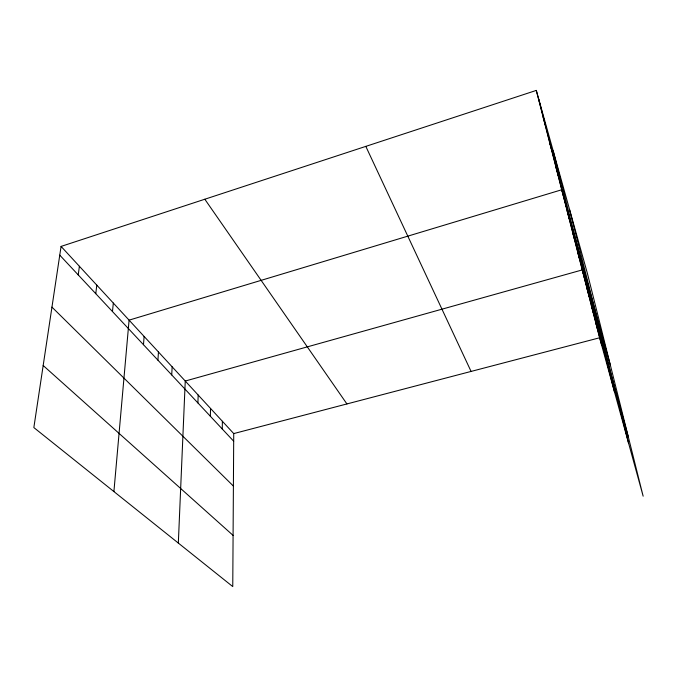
<?xml version="1.0" encoding="UTF-8"?>
<svg xmlns="http://www.w3.org/2000/svg" width="677" height="677" viewBox="0 0 677 677"><rect width="100%" height="100%" fill="white"/><g stroke="black" fill="none" stroke-linecap="round" stroke-linejoin="round"><path stroke-width="1.02" d="M61.074 246.42L233.734 433.585L232.761 586.587L33.85 427.576L61.074 246.42L536.294 90.413L587.374 273.313L643.15 496.19L599.61 337.772L536.294 90.413M222.268 428.998L222.378 421.272M210.352 416.253L210.539 408.434M197.912 402.942L198.175 395.038M178.33 543.072L185.253 381.033L582.245 269.92L628.349 437.046M171.721 374.923L172.153 366.824M157.927 360.164L158.452 351.972M143.482 344.711L144.108 336.435M113.905 491.57L129.087 320.145L561.732 189.763L610.383 365.275M112.467 311.53L113.33 303.068M95.779 293.683L96.786 285.127M78.236 274.913L79.387 266.273M233.734 433.585L599.61 337.772M43.176 365.512L233.091 535.397M51.951 307.113L233.404 486.069M59.762 255.153L233.683 441.209M204.818 199.233L346.92 403.941M365.817 146.376L471.074 371.428M543.208 117.417L545.603 126.024M549.732 142.898L552.11 151.453M555.893 166.974L558.254 175.478M567.258 211.368L569.577 219.746M572.505 231.881L574.807 240.183M577.498 251.37L579.766 259.596M586.908 288.114L589.125 296.188M591.343 305.454L593.543 313.434M595.574 321.981L597.749 329.885M538.706 99.054L601.76 345.583M553.177 150.861L614.437 391.721M569.636 209.802L628.476 442.792"/></g></svg>
